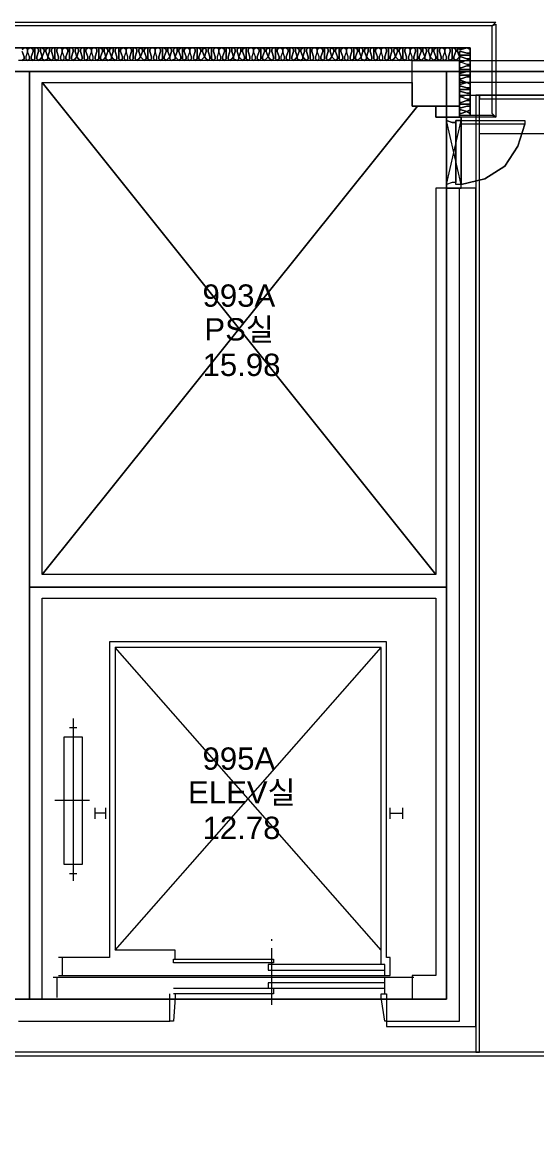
# Model space of a CAD drawing. Header units: millimetres. Extents: x -4033 to 126988, y -1911 to 106718.
# Drawn here: x 68123 to 72562, y 29826 to 39401 of the extents above; entities that cross this region are included whole.
import ezdxf

# ---------------------------------------------------------------- set-up
doc = ezdxf.new("R2010")
doc.units = ezdxf.units.MM
doc.layers.add('PDF_문자', color=7, linetype='Continuous')
doc.layers.add('PDF_형상', color=7, linetype='Continuous')
doc.styles.add('PDF 맑은고딕Semilight', font='arial.ttf')

msp = doc.modelspace()

# ---------------------------------------------------------------- linework, layer by layer
at = {"layer": 'PDF_형상', "lineweight": 5}
for points in [[(66315.4, 39369.3), (66299.6, 39400.8), (72208.7, 39400.8), (72177.3, 39369.3)], [(66315.4, 39369.3), (66299.6, 39400.8), (72208.7, 39400.8), (72177.3, 39369.3)], [(72177.3, 39369.3), (72208.7, 39385), (72208.7, 38583.5), (72177.3, 38615)], [(72177.3, 39369.3), (72208.7, 39385), (72208.7, 38583.5), (72177.3, 38615)], [(68169.8, 39149.3), (68154.1, 39102.2), (68154.1, 39086.4), (68169.8, 39070.7), (68185.5, 39086.4), (68185.5, 39102.2)], [(68169.8, 39149.3), (68154.1, 39102.2), (68154.1, 39086.4), (68169.8, 39070.7), (68185.5, 39086.4), (68185.5, 39102.2)], [(68468.4, 39149.3), (68452.7, 39102.2), (68452.7, 39086.4), (68468.4, 39070.7), (68484.1, 39086.4), (68484.1, 39102.2)], [(68468.4, 39149.3), (68452.7, 39102.2), (68452.7, 39086.4), (68468.4, 39070.7), (68484.1, 39086.4), (68484.1, 39102.2)], [(68719.9, 39149.3), (68704.1, 39102.2), (68704.1, 39086.4), (68719.9, 39070.7), (68735.6, 39086.4), (68735.6, 39102.2)], [(68719.9, 39149.3), (68704.1, 39102.2), (68704.1, 39086.4), (68719.9, 39070.7), (68735.6, 39086.4), (68735.6, 39102.2)], [(69018.5, 39149.3), (69002.7, 39102.2), (69002.7, 39086.4), (69018.5, 39070.7), (69034.2, 39086.4), (69034.2, 39102.2)], [(69018.5, 39149.3), (69002.7, 39102.2), (69002.7, 39086.4), (69018.5, 39070.7), (69034.2, 39086.4), (69034.2, 39102.2)], [(69269.9, 39149.3), (69254.2, 39102.2), (69254.2, 39086.4), (69269.9, 39070.7), (69285.6, 39086.4), (69285.6, 39102.2)], [(69269.9, 39149.3), (69254.2, 39102.2), (69254.2, 39086.4), (69269.9, 39070.7), (69285.6, 39086.4), (69285.6, 39102.2)], [(69568.5, 39149.3), (69552.8, 39102.2), (69552.8, 39086.4), (69568.5, 39070.7), (69584.2, 39086.4), (69584.2, 39102.2)], [(69568.5, 39149.3), (69552.8, 39102.2), (69552.8, 39086.4), (69568.5, 39070.7), (69584.2, 39086.4), (69584.2, 39102.2)], [(69820, 39149.3), (69804.2, 39102.2), (69804.2, 39086.4), (69820, 39070.7), (69835.7, 39086.4), (69835.7, 39102.2)], [(69820, 39149.3), (69804.2, 39102.2), (69804.2, 39086.4), (69820, 39070.7), (69835.7, 39086.4), (69835.7, 39102.2)], [(70118.6, 39149.3), (70102.8, 39102.2), (70102.8, 39086.4), (70118.6, 39070.7), (70134.3, 39086.4), (70134.3, 39102.2)], [(70118.6, 39149.3), (70102.8, 39102.2), (70102.8, 39086.4), (70118.6, 39070.7), (70134.3, 39086.4), (70134.3, 39102.2)], [(70370, 39149.3), (70354.3, 39102.2), (70354.3, 39086.4), (70370, 39070.7), (70385.7, 39086.4), (70385.7, 39102.2)], [(70370, 39149.3), (70354.3, 39102.2), (70354.3, 39086.4), (70370, 39070.7), (70385.7, 39086.4), (70385.7, 39102.2)], [(70668.6, 39149.3), (70652.9, 39102.2), (70652.9, 39086.4), (70668.6, 39070.7), (70684.3, 39086.4), (70684.3, 39102.2)], [(70668.6, 39149.3), (70652.9, 39102.2), (70652.9, 39086.4), (70668.6, 39070.7), (70684.3, 39086.4), (70684.3, 39102.2)], [(70920.1, 39149.3), (70904.3, 39102.2), (70904.3, 39086.4), (70920.1, 39070.7), (70935.8, 39086.4), (70935.8, 39102.2)], [(70920.1, 39149.3), (70904.3, 39102.2), (70904.3, 39086.4), (70920.1, 39070.7), (70935.8, 39086.4), (70935.8, 39102.2)], [(71218.6, 39149.3), (71202.9, 39102.2), (71202.9, 39086.4), (71218.6, 39070.7), (71234.4, 39086.4), (71234.4, 39102.2)], [(71218.6, 39149.3), (71202.9, 39102.2), (71202.9, 39086.4), (71218.6, 39070.7), (71234.4, 39086.4), (71234.4, 39102.2)], [(71470.1, 39149.3), (71454.4, 39102.2), (71454.4, 39086.4), (71470.1, 39070.7), (71485.8, 39086.4), (71485.8, 39102.2)], [(71470.1, 39149.3), (71454.4, 39102.2), (71454.4, 39086.4), (71470.1, 39070.7), (71485.8, 39086.4), (71485.8, 39102.2)], [(71894.4, 39070.7), (71894.4, 38677.8), (71485.8, 38677.8), (71485.8, 39070.7)], [(71894.4, 39070.7), (71894.4, 38677.8), (71485.8, 38677.8), (71485.8, 39070.7)], [(71768.7, 39149.3), (71753, 39102.2), (71753, 39086.4), (71768.7, 39070.7), (71784.4, 39086.4), (71784.4, 39102.2)], [(71768.7, 39149.3), (71753, 39102.2), (71753, 39086.4), (71768.7, 39070.7), (71784.4, 39086.4), (71784.4, 39102.2)], [(71910.1, 39055), (71957.3, 39039.3), (71988.7, 39039.3), (71988.7, 39055), (71988.7, 39070.7), (71957.3, 39070.7)], [(71910.1, 39055), (71957.3, 39039.3), (71988.7, 39039.3), (71988.7, 39055), (71988.7, 39070.7), (71957.3, 39070.7)], [(64445.2, 38976.4), (64445.2, 38725), (64445.2, 32517.3), (67038.3, 32517.3), (67038.3, 30977.2), (68185.5, 30977.2), (68185.5, 34528.9), (68185.5, 38976.4)], [(68185.5, 38976.4), (68185.5, 34528.9), (71784.4, 34528.9), (71784.4, 38976.4)], [(71690.1, 34638.9), (68295.5, 38882.1)], [(71910.1, 38756.4), (71957.3, 38740.7), (71988.7, 38740.7), (71988.7, 38756.4), (71988.7, 38772.1), (71957.3, 38772.1)], [(71910.1, 38756.4), (71957.3, 38740.7), (71988.7, 38740.7), (71988.7, 38756.4), (71988.7, 38772.1), (71957.3, 38772.1)], [(72035.9, 30521.4), (72067.3, 30521.4), (72067.3, 38772.1), (72035.9, 38772.1)], [(72067.3, 38740.7), (76562, 38740.7), (76562, 38772.1), (72067.3, 38772.1)], [(71533, 38677.8), (68295.5, 34638.9)], [(71690.1, 38677.8), (71690.1, 38583.5), (71894.4, 38583.5), (71894.4, 38677.8), (71894.4, 38583.5), (71690.1, 38583.5)], [(72177.3, 38599.3), (72208.7, 38583.5), (71894.4, 38583.5), (71894.4, 38599.3)], [(72177.3, 38599.3), (72208.7, 38583.5), (71894.4, 38583.5), (71894.4, 38599.3)], [(71784.4, 38583.5), (71910.1, 38583.5), (71910.1, 38552.1), (71863, 38552.1), (71863, 38536.4), (71831.6, 38536.4), (71784.4, 38552.1)], [(71800.1, 38583.5), (71784.4, 38583.5), (71784.4, 38552.1), (71831.6, 38536.4), (71863, 38536.4), (71863, 38552.1), (71910.1, 38552.1), (71910.1, 38583.5), (71894.4, 38583.5), (71910.1, 38583.5), (71910.1, 38552.1), (71863, 38552.1), (71863, 38536.4), (71831.6, 38536.4), (71784.4, 38552.1), (71784.4, 38583.5)], [(71784.4, 38552.1), (71784.4, 38002.1), (71910.1, 38552.1), (71910.1, 38002.1)], [(71863, 38017.8), (71863, 38536.4)], [(71910.1, 38552.1), (72460.2, 38552.1), (72460.2, 38520.7), (71910.1, 38520.7)], [(71910.1, 38552.1), (72460.2, 38552.1), (72460.2, 38520.7), (71910.1, 38520.7)], [(71910.1, 38552.1), (72460.2, 38552.1), (72460.2, 38520.7), (71910.1, 38520.7)], [(71910.1, 38520.7), (71910.1, 38002.1), (72114.4, 38049.2), (72287.3, 38159.2), (72397.3, 38332.1), (72460.2, 38520.7), (72397.3, 38332.1), (72287.3, 38159.2), (72114.4, 38049.2), (71910.1, 38002.1)], [(71784.4, 37970.6), (71910.1, 37970.6), (71910.1, 38002.1), (71863, 38002.1), (71863, 38017.8), (71831.6, 38017.8), (71784.4, 38002.1)], [(68185.5, 34528.9), (68185.5, 30977.2), (71784.4, 30977.2), (71784.4, 34528.9)], [(68641.3, 32140.1), (68484.1, 32140.1), (68484.1, 33240.2), (68641.3, 33240.2)], [(70291.4, 31291.5), (69427.1, 31291.5), (69427.1, 31322.9), (70291.4, 31322.9)], [(71250.1, 31071.5), (71250.1, 31118.6), (70244.3, 31118.6), (70244.3, 31071.5)], [(71265.8, 30788.6), (71250.1, 30788.6), (71218.6, 30992.9), (71218.6, 31024.3), (71265.8, 31024.3)], [(67116.9, 30490), (84042.6, 30490), (84042.6, 30521.4), (67116.9, 30521.4)]]:
    msp.add_lwpolyline(points, close=True, dxfattribs=at)
for points in [[(68122.7, 39165), (68138.4, 39180.7), (68154.1, 39180.7), (68169.8, 39165), (68169.8, 39149.3), (68169.8, 39165), (68185.5, 39180.7), (68201.2, 39180.7), (68217, 39165), (68217, 39149.3), (68201.2, 39102.2), (68201.2, 39086.4), (68217, 39070.7), (68232.7, 39086.4), (68232.7, 39102.2), (68232.7, 39149.3), (68232.7, 39165), (68232.7, 39180.7), (68248.4, 39180.7), (68264.1, 39165), (68264.1, 39149.3), (68248.4, 39102.2), (68248.4, 39086.4), (68264.1, 39070.7), (68279.8, 39086.4), (68295.5, 39102.2), (68279.8, 39149.3), (68279.8, 39165), (68279.8, 39180.7), (68295.5, 39180.7), (68311.2, 39165), (68311.2, 39149.3), (68295.5, 39102.2), (68295.5, 39086.4), (68311.2, 39070.7), (68342.7, 39086.4), (68342.7, 39102.2), (68327, 39149.3), (68327, 39165), (68342.7, 39180.7), (68358.4, 39180.7), (68358.4, 39165), (68358.4, 39149.3), (68342.7, 39102.2), (68358.4, 39086.4), (68374.1, 39070.7), (68389.8, 39086.4), (68389.8, 39102.2), (68374.1, 39149.3), (68374.1, 39165), (68389.8, 39180.7), (68405.5, 39180.7), (68405.5, 39165), (68405.5, 39149.3), (68405.5, 39102.2), (68405.5, 39086.4), (68421.3, 39070.7), (68437, 39086.4), (68437, 39102.2), (68421.3, 39149.3), (68421.3, 39165), (68437, 39180.7), (68452.7, 39180.7), (68468.4, 39165), (68468.4, 39149.3), (68468.4, 39165), (68484.1, 39180.7), (68499.8, 39180.7), (68515.5, 39165), (68515.5, 39149.3), (68499.8, 39102.2), (68499.8, 39086.4), (68515.5, 39070.7), (68531.3, 39086.4), (68531.3, 39102.2), (68531.3, 39149.3), (68531.3, 39165), (68531.3, 39180.7), (68547, 39180.7), (68562.7, 39165), (68562.7, 39149.3), (68547, 39102.2), (68547, 39086.4), (68562.7, 39070.7), (68578.4, 39086.4), (68594.1, 39102.2), (68578.4, 39149.3), (68578.4, 39165), (68594.1, 39180.7), (68609.8, 39165), (68609.8, 39149.3), (68594.1, 39102.2), (68609.8, 39086.4), (68625.6, 39070.7), (68641.3, 39086.4), (68641.3, 39102.2), (68625.6, 39149.3), (68625.6, 39165), (68641.3, 39180.7), (68657, 39180.7), (68657, 39165), (68657, 39149.3), (68657, 39102.2), (68657, 39086.4), (68672.7, 39070.7), (68688.4, 39086.4), (68688.4, 39102.2), (68672.7, 39149.3), (68672.7, 39165), (68688.4, 39180.7), (68704.1, 39180.7), (68719.9, 39165), (68719.9, 39149.3), (68719.9, 39165), (68735.6, 39180.7), (68751.3, 39180.7), (68767, 39165), (68767, 39149.3), (68751.3, 39102.2), (68751.3, 39086.4), (68767, 39070.7), (68782.7, 39086.4), (68782.7, 39102.2), (68782.7, 39149.3), (68782.7, 39165), (68782.7, 39180.7), (68798.4, 39180.7), (68814.2, 39165), (68814.2, 39149.3), (68798.4, 39102.2), (68798.4, 39086.4), (68814.2, 39070.7), (68829.9, 39086.4), (68845.6, 39102.2), (68829.9, 39149.3), (68829.9, 39165), (68829.9, 39180.7), (68845.6, 39180.7), (68861.3, 39165), (68861.3, 39149.3), (68845.6, 39102.2), (68845.6, 39086.4), (68861.3, 39070.7), (68892.7, 39086.4), (68892.7, 39102.2), (68877, 39149.3), (68877, 39165), (68892.7, 39180.7), (68908.4, 39180.7), (68908.4, 39165), (68908.4, 39149.3), (68892.7, 39102.2), (68908.4, 39086.4), (68924.2, 39070.7), (68939.9, 39086.4), (68939.9, 39102.2), (68924.2, 39149.3), (68924.2, 39165), (68939.9, 39180.7), (68955.6, 39180.7), (68955.6, 39165), (68955.6, 39149.3), (68955.6, 39102.2), (68955.6, 39086.4), (68971.3, 39070.7), (68987, 39086.4), (68987, 39102.2), (68971.3, 39149.3), (68971.3, 39165), (68987, 39180.7), (69002.7, 39180.7), (69018.5, 39165), (69018.5, 39149.3), (69018.5, 39165), (69034.2, 39180.7), (69049.9, 39180.7), (69065.6, 39165), (69065.6, 39149.3), (69049.9, 39102.2), (69049.9, 39086.4), (69065.6, 39070.7), (69081.3, 39086.4), (69081.3, 39102.2), (69081.3, 39149.3), (69081.3, 39165), (69081.3, 39180.7), (69097, 39180.7), (69112.8, 39165), (69112.8, 39149.3), (69097, 39102.2), (69097, 39086.4), (69112.8, 39070.7), (69128.5, 39086.4), (69144.2, 39102.2), (69128.5, 39149.3), (69128.5, 39165), (69144.2, 39180.7), (69159.9, 39165), (69159.9, 39149.3), (69144.2, 39102.2), (69159.9, 39086.4), (69175.6, 39070.7), (69191.3, 39086.4), (69191.3, 39102.2), (69175.6, 39149.3), (69175.6, 39165), (69191.3, 39180.7), (69207, 39180.7), (69207, 39165), (69207, 39149.3), (69207, 39102.2), (69207, 39086.4), (69222.8, 39070.7), (69238.5, 39086.4), (69238.5, 39102.2), (69222.8, 39149.3), (69222.8, 39165), (69238.5, 39180.7), (69254.2, 39180.7), (69269.9, 39165), (69269.9, 39149.3), (69269.9, 39165), (69285.6, 39180.7), (69301.3, 39180.7), (69317.1, 39165), (69317.1, 39149.3), (69301.3, 39102.2), (69301.3, 39086.4), (69317.1, 39070.7), (69332.8, 39086.4), (69332.8, 39102.2), (69332.8, 39149.3), (69332.8, 39165), (69332.8, 39180.7), (69348.5, 39180.7), (69364.2, 39165), (69364.2, 39149.3), (69348.5, 39102.2), (69348.5, 39086.4), (69364.2, 39070.7), (69379.9, 39086.4), (69395.6, 39102.2), (69379.9, 39149.3), (69379.9, 39165), (69379.9, 39180.7), (69395.6, 39180.7), (69411.3, 39165), (69411.3, 39149.3), (69395.6, 39102.2), (69395.6, 39086.4), (69411.3, 39070.7), (69442.8, 39086.4), (69442.8, 39102.2), (69427.1, 39149.3), (69427.1, 39165), (69442.8, 39180.7), (69458.5, 39180.7), (69458.5, 39165), (69458.5, 39149.3), (69442.8, 39102.2), (69458.5, 39086.4), (69474.2, 39070.7), (69489.9, 39086.4), (69489.9, 39102.2), (69474.2, 39149.3), (69474.2, 39165), (69489.9, 39180.7), (69505.6, 39180.7), (69505.6, 39165), (69505.6, 39149.3), (69505.6, 39102.2), (69505.6, 39086.4), (69521.4, 39070.7), (69537.1, 39086.4), (69537.1, 39102.2), (69521.4, 39149.3), (69521.4, 39165), (69537.1, 39180.7), (69552.8, 39180.7), (69568.5, 39165), (69568.5, 39149.3), (69568.5, 39165), (69584.2, 39180.7), (69599.9, 39180.7), (69615.6, 39165), (69615.6, 39149.3), (69599.9, 39102.2), (69599.9, 39086.4), (69615.6, 39070.7), (69631.4, 39086.4), (69631.4, 39102.2), (69631.4, 39149.3), (69631.4, 39165), (69631.4, 39180.7), (69647.1, 39180.7), (69662.8, 39165), (69662.8, 39149.3), (69647.1, 39102.2), (69647.1, 39086.4), (69662.8, 39070.7), (69678.5, 39086.4), (69694.2, 39102.2), (69678.5, 39149.3), (69678.5, 39165), (69694.2, 39180.7), (69709.9, 39165), (69709.9, 39149.3), (69694.2, 39102.2), (69709.9, 39086.4), (69725.7, 39070.7), (69741.4, 39086.4), (69741.4, 39102.2), (69725.7, 39149.3), (69725.7, 39165), (69741.4, 39180.7), (69757.1, 39180.7), (69757.1, 39165), (69757.1, 39149.3), (69757.1, 39102.2), (69757.1, 39086.4), (69772.8, 39070.7), (69788.5, 39086.4), (69788.5, 39102.2), (69772.8, 39149.3), (69772.8, 39165), (69788.5, 39180.7), (69804.2, 39180.7), (69820, 39165), (69820, 39149.3), (69820, 39165), (69835.7, 39180.7), (69851.4, 39180.7), (69867.1, 39165), (69867.1, 39149.3), (69851.4, 39102.2), (69851.4, 39086.4), (69867.1, 39070.7), (69882.8, 39086.4), (69882.8, 39102.2), (69882.8, 39149.3), (69882.8, 39165), (69882.8, 39180.7), (69898.5, 39180.7), (69914.3, 39165), (69914.3, 39149.3), (69898.5, 39102.2), (69898.5, 39086.4), (69914.3, 39070.7), (69930, 39086.4), (69945.7, 39102.2), (69930, 39149.3), (69930, 39165), (69930, 39180.7), (69945.7, 39180.7), (69961.4, 39165), (69961.4, 39149.3), (69945.7, 39102.2), (69945.7, 39086.4), (69977.1, 39070.7), (69992.8, 39086.4), (69992.8, 39102.2), (69977.1, 39149.3), (69977.1, 39165), (69992.8, 39180.7), (70008.5, 39180.7), (70008.5, 39165), (70008.5, 39149.3), (69992.8, 39102.2), (70008.5, 39086.4), (70024.3, 39070.7), (70040, 39086.4), (70040, 39102.2), (70024.3, 39149.3), (70024.3, 39165), (70040, 39180.7), (70055.7, 39180.7), (70055.7, 39165), (70055.7, 39149.3), (70055.7, 39102.2), (70055.7, 39086.4), (70071.4, 39070.7), (70087.1, 39086.4), (70087.1, 39102.2), (70071.4, 39149.3), (70071.4, 39165), (70087.1, 39180.7), (70102.8, 39180.7), (70118.6, 39165), (70118.6, 39149.3), (70118.6, 39165), (70134.3, 39180.7), (70150, 39180.7), (70165.7, 39165), (70165.7, 39149.3), (70150, 39102.2), (70150, 39086.4), (70165.7, 39070.7), (70181.4, 39086.4), (70181.4, 39102.2), (70181.4, 39149.3), (70181.4, 39165), (70181.4, 39180.7), (70197.1, 39180.7), (70212.8, 39165), (70212.8, 39149.3), (70197.1, 39102.2), (70197.1, 39086.4), (70212.8, 39070.7), (70228.6, 39086.4), (70244.3, 39102.2), (70228.6, 39149.3), (70228.6, 39165), (70244.3, 39180.7), (70260, 39165), (70260, 39149.3), (70244.3, 39102.2), (70260, 39086.4), (70275.7, 39070.7), (70291.4, 39086.4), (70291.4, 39102.2), (70275.7, 39149.3), (70275.7, 39165), (70291.4, 39180.7), (70307.1, 39180.7), (70307.1, 39165), (70307.1, 39149.3), (70307.1, 39102.2), (70307.1, 39086.4), (70322.9, 39070.7), (70338.6, 39086.4), (70338.6, 39102.2), (70322.9, 39149.3), (70322.9, 39165), (70338.6, 39180.7), (70354.3, 39180.7), (70370, 39165), (70370, 39149.3), (70370, 39165), (70385.7, 39180.7), (70401.4, 39180.7), (70417.1, 39165), (70417.1, 39149.3), (70401.4, 39102.2), (70401.4, 39086.4), (70417.1, 39070.7), (70432.9, 39086.4), (70432.9, 39102.2), (70432.9, 39149.3), (70432.9, 39165), (70432.9, 39180.7), (70448.6, 39180.7), (70464.3, 39165), (70464.3, 39149.3), (70448.6, 39102.2), (70448.6, 39086.4), (70464.3, 39070.7), (70480, 39086.4), (70495.7, 39102.2), (70480, 39149.3), (70480, 39165), (70480, 39180.7), (70495.7, 39180.7), (70511.4, 39165), (70511.4, 39149.3), (70495.7, 39102.2), (70495.7, 39086.4), (70527.2, 39070.7), (70542.9, 39086.4), (70542.9, 39102.2), (70527.2, 39149.3), (70527.2, 39165), (70542.9, 39180.7), (70558.6, 39180.7), (70558.6, 39165), (70558.6, 39149.3), (70542.9, 39102.2), (70558.6, 39086.4), (70574.3, 39070.7), (70590, 39086.4), (70590, 39102.2), (70574.3, 39149.3), (70574.3, 39165), (70590, 39180.7), (70605.7, 39180.7), (70605.7, 39165), (70605.7, 39149.3), (70605.7, 39102.2), (70605.7, 39086.4), (70621.5, 39070.7), (70637.2, 39086.4), (70637.2, 39102.2), (70621.5, 39149.3), (70621.5, 39165), (70637.2, 39180.7), (70652.9, 39180.7), (70668.6, 39165), (70668.6, 39149.3), (70668.6, 39165), (70684.3, 39180.7), (70700, 39180.7), (70715.7, 39165), (70715.7, 39149.3), (70700, 39102.2), (70700, 39086.4), (70715.7, 39070.7), (70731.5, 39086.4), (70731.5, 39102.2), (70731.5, 39149.3), (70731.5, 39165), (70731.5, 39180.7), (70747.2, 39180.7), (70762.9, 39165), (70762.9, 39149.3), (70747.2, 39102.2), (70747.2, 39086.4), (70762.9, 39070.7), (70778.6, 39086.4), (70794.3, 39102.2), (70778.6, 39149.3), (70778.6, 39165), (70794.3, 39180.7), (70810, 39165), (70810, 39149.3), (70794.3, 39102.2), (70810, 39086.4), (70825.8, 39070.7), (70841.5, 39086.4), (70841.5, 39102.2), (70825.8, 39149.3), (70825.8, 39165), (70841.5, 39180.7), (70857.2, 39180.7), (70857.2, 39165), (70857.2, 39149.3), (70857.2, 39102.2), (70857.2, 39086.4), (70872.9, 39070.7), (70888.6, 39086.4), (70888.6, 39102.2), (70872.9, 39149.3), (70872.9, 39165), (70888.6, 39180.7), (70904.3, 39180.7), (70920.1, 39165), (70920.1, 39149.3), (70920.1, 39165), (70935.8, 39180.7), (70951.5, 39180.7), (70967.2, 39165), (70967.2, 39149.3), (70951.5, 39102.2), (70951.5, 39086.4), (70967.2, 39070.7), (70982.9, 39086.4), (70982.9, 39102.2), (70982.9, 39149.3), (70982.9, 39165), (70982.9, 39180.7), (70998.6, 39180.7), (71014.3, 39165), (71014.3, 39149.3), (70998.6, 39102.2), (70998.6, 39086.4), (71014.3, 39070.7), (71030.1, 39086.4), (71045.8, 39102.2), (71030.1, 39149.3), (71030.1, 39165), (71030.1, 39180.7), (71045.8, 39180.7), (71061.5, 39165), (71061.5, 39149.3), (71045.8, 39102.2), (71045.8, 39086.4), (71077.2, 39070.7), (71092.9, 39086.4), (71092.9, 39102.2), (71077.2, 39149.3), (71077.2, 39165), (71092.9, 39180.7), (71108.6, 39180.7), (71108.6, 39165), (71108.6, 39149.3), (71092.9, 39102.2), (71108.6, 39086.4), (71124.4, 39070.7), (71140.1, 39086.4), (71140.1, 39102.2), (71124.4, 39149.3), (71124.4, 39165), (71140.1, 39180.7), (71155.8, 39180.7), (71155.8, 39165), (71155.8, 39149.3), (71155.8, 39102.2), (71155.8, 39086.4), (71171.5, 39070.7), (71187.2, 39086.4), (71187.2, 39102.2), (71171.5, 39149.3), (71171.5, 39165), (71187.2, 39180.7), (71202.9, 39180.7), (71218.6, 39165), (71218.6, 39149.3), (71218.6, 39165), (71234.4, 39180.7), (71250.1, 39180.7), (71265.8, 39165), (71265.8, 39149.3), (71250.1, 39102.2), (71250.1, 39086.4), (71265.8, 39070.7), (71281.5, 39086.4), (71281.5, 39102.2), (71281.5, 39149.3), (71281.5, 39165), (71281.5, 39180.7), (71297.2, 39180.7), (71312.9, 39165), (71312.9, 39149.3), (71297.2, 39102.2), (71297.2, 39086.4), (71312.9, 39070.7), (71328.7, 39086.4), (71344.4, 39102.2), (71328.7, 39149.3), (71328.7, 39165), (71344.4, 39180.7), (71360.1, 39165), (71360.1, 39149.3), (71344.4, 39102.2), (71360.1, 39086.4), (71375.8, 39070.7), (71391.5, 39086.4), (71391.5, 39102.2), (71375.8, 39149.3), (71375.8, 39165), (71391.5, 39180.7), (71407.2, 39180.7), (71407.2, 39165), (71407.2, 39149.3), (71407.2, 39102.2), (71407.2, 39086.4), (71422.9, 39070.7), (71438.7, 39086.4), (71438.7, 39102.2), (71422.9, 39149.3), (71422.9, 39165), (71438.7, 39180.7), (71454.4, 39180.7), (71470.1, 39165), (71470.1, 39149.3), (71470.1, 39165), (71485.8, 39180.7), (71501.5, 39180.7), (71517.2, 39165), (71517.2, 39149.3), (71501.5, 39102.2), (71501.5, 39086.4), (71517.2, 39070.7), (71533, 39086.4), (71533, 39102.2), (71533, 39149.3), (71533, 39165), (71533, 39180.7), (71548.7, 39180.7), (71564.4, 39165), (71564.4, 39149.3), (71548.7, 39102.2), (71548.7, 39086.4), (71564.4, 39070.7), (71580.1, 39086.4), (71595.8, 39102.2), (71580.1, 39149.3), (71580.1, 39165), (71580.1, 39180.7), (71595.8, 39180.7), (71611.5, 39165), (71611.5, 39149.3), (71595.8, 39102.2), (71595.8, 39086.4), (71627.3, 39070.7), (71643, 39086.4), (71643, 39102.2), (71627.3, 39149.3), (71627.3, 39165), (71643, 39180.7), (71658.7, 39180.7), (71658.7, 39165), (71658.7, 39149.3), (71643, 39102.2), (71658.7, 39086.4), (71674.4, 39070.7), (71690.1, 39086.4), (71690.1, 39102.2), (71674.4, 39149.3), (71674.4, 39165), (71690.1, 39180.7), (71705.8, 39180.7), (71705.8, 39165), (71705.8, 39149.3), (71705.8, 39102.2), (71705.8, 39086.4), (71721.6, 39070.7), (71737.3, 39086.4), (71737.3, 39102.2), (71721.6, 39149.3), (71721.6, 39165), (71737.3, 39180.7), (71753, 39180.7), (71768.7, 39165), (71768.7, 39149.3), (71768.7, 39165), (71784.4, 39180.7), (71800.1, 39180.7), (71815.8, 39165), (71815.8, 39149.3), (71800.1, 39102.2), (71800.1, 39086.4), (71815.8, 39070.7), (71831.6, 39086.4), (71831.6, 39102.2), (71831.6, 39149.3), (71831.6, 39165), (71831.6, 39180.7), (71847.3, 39180.7), (71863, 39165), (71863, 39149.3), (71847.3, 39102.2), (71847.3, 39086.4), (71863, 39070.7), (71878.7, 39086.4), (71894.4, 39102.2), (71878.7, 39149.3), (71878.7, 39165), (71894.4, 39180.7), (71894.4, 39165), (71910.1, 39165), (71957.3, 39180.7), (71988.7, 39165), (71988.7, 39149.3), (71988.7, 39133.6), (71957.3, 39133.6), (71910.1, 39149.3), (71894.4, 39149.3), (71894.4, 39133.6), (71894.4, 39117.9), (71910.1, 39117.9), (71957.3, 39117.9), (71988.7, 39117.9), (71988.7, 39102.2), (71988.7, 39086.4), (71957.3, 39086.4), (71910.1, 39102.2), (71894.4, 39102.2), (71894.4, 39086.4), (71894.4, 39070.7), (71894.4, 39055), (71910.1, 39055), (71894.4, 39055), (71894.4, 39039.3), (71894.4, 39023.6), (71894.4, 39007.9), (71910.1, 39007.9), (71957.3, 39023.6), (71988.7, 39023.6), (71988.7, 39007.9), (71988.7, 38992.2), (71957.3, 38992.2), (71910.1, 38992.2), (71894.4, 38992.2), (71894.4, 38976.4), (71894.4, 38960.7), (71910.1, 38960.7), (71957.3, 38976.4), (71988.7, 38976.4), (71988.7, 38960.7), (71988.7, 38945), (71957.3, 38945), (71910.1, 38945), (71894.4, 38945), (71894.4, 38929.3), (71894.4, 38913.6), (71910.1, 38913.6), (71957.3, 38929.3), (71988.7, 38929.3), (71988.7, 38913.6), (71988.7, 38882.1), (71957.3, 38882.1), (71910.1, 38897.9), (71894.4, 38897.9), (71894.4, 38882.1), (71894.4, 38866.4), (71910.1, 38866.4), (71957.3, 38882.1), (71988.7, 38866.4), (71988.7, 38850.7), (71988.7, 38835), (71957.3, 38835), (71910.1, 38850.7), (71894.4, 38850.7), (71894.4, 38835), (71894.4, 38819.3), (71910.1, 38819.3), (71957.3, 38819.3), (71988.7, 38819.3), (71988.7, 38803.6), (71988.7, 38787.9), (71957.3, 38787.9), (71910.1, 38803.6), (71894.4, 38803.6), (71894.4, 38787.9), (71894.4, 38772.1), (71894.4, 38756.4), (71910.1, 38756.4), (71894.4, 38756.4), (71894.4, 38740.7), (71894.4, 38725), (71894.4, 38709.3), (71910.1, 38709.3), (71957.3, 38725), (71988.7, 38725), (71988.7, 38709.3), (71988.7, 38693.6), (71957.3, 38693.6), (71910.1, 38693.6), (71894.4, 38693.6), (71894.4, 38677.8), (71894.4, 38662.1), (71910.1, 38662.1), (71957.3, 38677.8), (71988.7, 38677.8), (71988.7, 38662.1), (71988.7, 38646.4), (71957.3, 38630.7), (71910.1, 38646.4), (71894.4, 38646.4), (71894.4, 38630.7), (71894.4, 38615), (71910.1, 38615), (71957.3, 38630.7), (71988.7, 38615), (71988.7, 38599.3), (71988.7, 39180.7), (66315.4, 39180.7), (71988.7, 39180.7), (71988.7, 38599.3), (71988.7, 38615), (71957.3, 38630.7), (71910.1, 38615), (71894.4, 38615), (71894.4, 38630.7), (71894.4, 38646.4), (71910.1, 38646.4), (71957.3, 38630.7), (71988.7, 38646.4), (71988.7, 38662.1), (71988.7, 38677.8), (71957.3, 38677.8), (71910.1, 38662.1), (71894.4, 38662.1), (71894.4, 38677.8), (71894.4, 38693.6), (71910.1, 38693.6), (71957.3, 38693.6), (71988.7, 38693.6), (71988.7, 38709.3), (71988.7, 38725), (71957.3, 38725), (71910.1, 38709.3), (71894.4, 38709.3), (71894.4, 38725), (71894.4, 38740.7), (71894.4, 38756.4), (71910.1, 38756.4), (71894.4, 38756.4), (71894.4, 38772.1), (71894.4, 38787.9), (71894.4, 38803.6), (71910.1, 38803.6), (71957.3, 38787.9), (71988.7, 38787.9), (71988.7, 38803.6), (71988.7, 38819.3), (71957.3, 38819.3), (71910.1, 38819.3), (71894.4, 38819.3), (71894.4, 38835), (71894.4, 38850.7), (71910.1, 38850.7), (71957.3, 38835), (71988.7, 38835), (71988.7, 38850.7), (71988.7, 38866.4), (71957.3, 38882.1), (71910.1, 38866.4), (71894.4, 38866.4), (71894.4, 38882.1), (71894.4, 38897.9), (71910.1, 38897.9), (71957.3, 38882.1), (71988.7, 38882.1), (71988.7, 38913.6), (71988.7, 38929.3), (71957.3, 38929.3), (71910.1, 38913.6), (71894.4, 38913.6), (71894.4, 38929.3), (71894.4, 38945), (71910.1, 38945), (71957.3, 38945), (71988.7, 38945), (71988.7, 38960.7), (71988.7, 38976.4), (71957.3, 38976.4), (71910.1, 38960.7), (71894.4, 38960.7), (71894.4, 38976.4), (71894.4, 38992.2), (71910.1, 38992.2), (71957.3, 38992.2), (71988.7, 38992.2), (71988.7, 39007.9), (71988.7, 39023.6), (71957.3, 39023.6), (71910.1, 39007.9), (71894.4, 39007.9), (71894.4, 39023.6), (71894.4, 39039.3), (71894.4, 39055), (71910.1, 39055), (71894.4, 39055), (71894.4, 39070.7), (71894.4, 39086.4), (71894.4, 39102.2), (71910.1, 39102.2), (71957.3, 39086.4), (71988.7, 39086.4), (71988.7, 39102.2), (71988.7, 39117.9), (71957.3, 39117.9), (71910.1, 39117.9), (71894.4, 39117.9), (71894.4, 39133.6), (71894.4, 39149.3), (71910.1, 39149.3), (71957.3, 39133.6), (71988.7, 39133.6), (71988.7, 39149.3), (71988.7, 39165), (71957.3, 39180.7), (71910.1, 39165), (71894.4, 39165), (71894.4, 39180.7), (71878.7, 39165), (71878.7, 39149.3), (71894.4, 39102.2), (71878.7, 39086.4), (71863, 39070.7), (71847.3, 39086.4), (71847.3, 39102.2), (71863, 39149.3), (71863, 39165), (71847.3, 39180.7), (71831.6, 39180.7), (71831.6, 39165), (71831.6, 39149.3), (71831.6, 39102.2), (71831.6, 39086.4), (71815.8, 39070.7), (71800.1, 39086.4), (71800.1, 39102.2), (71815.8, 39149.3), (71815.8, 39165), (71800.1, 39180.7), (71784.4, 39180.7), (71768.7, 39165), (71768.7, 39149.3), (71768.7, 39165), (71753, 39180.7), (71737.3, 39180.7), (71721.6, 39165), (71721.6, 39149.3), (71737.3, 39102.2), (71737.3, 39086.4), (71721.6, 39070.7), (71705.8, 39086.4), (71705.8, 39102.2), (71705.8, 39149.3), (71705.8, 39165), (71705.8, 39180.7), (71690.1, 39180.7), (71674.4, 39165), (71674.4, 39149.3), (71690.1, 39102.2), (71690.1, 39086.4), (71674.4, 39070.7), (71658.7, 39086.4), (71643, 39102.2), (71658.7, 39149.3), (71658.7, 39165), (71658.7, 39180.7), (71643, 39180.7), (71627.3, 39165), (71627.3, 39149.3), (71643, 39102.2), (71643, 39086.4), (71627.3, 39070.7), (71595.8, 39086.4), (71595.8, 39102.2), (71611.5, 39149.3), (71611.5, 39165), (71595.8, 39180.7), (71580.1, 39180.7), (71580.1, 39165), (71580.1, 39149.3), (71595.8, 39102.2), (71580.1, 39086.4), (71564.4, 39070.7), (71548.7, 39086.4), (71548.7, 39102.2), (71564.4, 39149.3), (71564.4, 39165), (71548.7, 39180.7), (71533, 39180.7), (71533, 39165), (71533, 39149.3), (71533, 39102.2), (71533, 39086.4), (71517.2, 39070.7), (71501.5, 39086.4), (71501.5, 39102.2), (71517.2, 39149.3), (71517.2, 39165), (71501.5, 39180.7), (71485.8, 39180.7), (71470.1, 39165), (71470.1, 39149.3), (71470.1, 39165), (71454.4, 39180.7), (71438.7, 39180.7), (71422.9, 39165), (71422.9, 39149.3), (71438.7, 39102.2), (71438.7, 39086.4), (71422.9, 39070.7), (71407.2, 39086.4), (71407.2, 39102.2), (71407.2, 39149.3), (71407.2, 39165), (71407.2, 39180.7), (71391.5, 39180.7), (71375.8, 39165), (71375.8, 39149.3), (71391.5, 39102.2), (71391.5, 39086.4), (71375.8, 39070.7), (71360.1, 39086.4), (71344.4, 39102.2), (71360.1, 39149.3), (71360.1, 39165), (71344.4, 39180.7), (71328.7, 39165), (71328.7, 39149.3), (71344.4, 39102.2), (71328.7, 39086.4), (71312.9, 39070.7), (71297.2, 39086.4), (71297.2, 39102.2), (71312.9, 39149.3), (71312.9, 39165), (71297.2, 39180.7), (71281.5, 39180.7), (71281.5, 39165), (71281.5, 39149.3), (71281.5, 39102.2), (71281.5, 39086.4), (71265.8, 39070.7), (71250.1, 39086.4), (71250.1, 39102.2), (71265.8, 39149.3), (71265.8, 39165), (71250.1, 39180.7), (71234.4, 39180.7), (71218.6, 39165), (71218.6, 39149.3), (71218.6, 39165), (71202.9, 39180.7), (71187.2, 39180.7), (71171.5, 39165), (71171.5, 39149.3), (71187.2, 39102.2), (71187.2, 39086.4), (71171.5, 39070.7), (71155.8, 39086.4), (71155.8, 39102.2), (71155.8, 39149.3), (71155.8, 39165), (71155.8, 39180.7), (71140.1, 39180.7), (71124.4, 39165), (71124.4, 39149.3), (71140.1, 39102.2), (71140.1, 39086.4), (71124.4, 39070.7), (71108.6, 39086.4), (71092.9, 39102.2), (71108.6, 39149.3), (71108.6, 39165), (71108.6, 39180.7), (71092.9, 39180.7), (71077.2, 39165), (71077.2, 39149.3), (71092.9, 39102.2), (71092.9, 39086.4), (71077.2, 39070.7), (71045.8, 39086.4), (71045.8, 39102.2), (71061.5, 39149.3), (71061.5, 39165), (71045.8, 39180.7), (71030.1, 39180.7), (71030.1, 39165), (71030.1, 39149.3), (71045.8, 39102.2), (71030.1, 39086.4), (71014.3, 39070.7), (70998.6, 39086.4), (70998.6, 39102.2), (71014.3, 39149.3), (71014.3, 39165), (70998.6, 39180.7), (70982.9, 39180.7), (70982.9, 39165), (70982.9, 39149.3), (70982.9, 39102.2), (70982.9, 39086.4), (70967.2, 39070.7), (70951.5, 39086.4), (70951.5, 39102.2), (70967.2, 39149.3), (70967.2, 39165), (70951.5, 39180.7), (70935.8, 39180.7), (70920.1, 39165), (70920.1, 39149.3), (70920.1, 39165), (70904.3, 39180.7), (70888.6, 39180.7), (70872.9, 39165), (70872.9, 39149.3), (70888.6, 39102.2), (70888.6, 39086.4), (70872.9, 39070.7), (70857.2, 39086.4), (70857.2, 39102.2), (70857.2, 39149.3), (70857.2, 39165), (70857.2, 39180.7), (70841.5, 39180.7), (70825.8, 39165), (70825.8, 39149.3), (70841.5, 39102.2), (70841.5, 39086.4), (70825.8, 39070.7), (70810, 39086.4), (70794.3, 39102.2), (70810, 39149.3), (70810, 39165), (70794.3, 39180.7), (70778.6, 39165), (70778.6, 39149.3), (70794.3, 39102.2), (70778.6, 39086.4), (70762.9, 39070.7), (70747.2, 39086.4), (70747.2, 39102.2), (70762.9, 39149.3), (70762.9, 39165), (70747.2, 39180.7), (70731.5, 39180.7), (70731.5, 39165), (70731.5, 39149.3), (70731.5, 39102.2), (70731.5, 39086.4), (70715.7, 39070.7), (70700, 39086.4), (70700, 39102.2), (70715.7, 39149.3), (70715.7, 39165), (70700, 39180.7), (70684.3, 39180.7), (70668.6, 39165), (70668.6, 39149.3), (70668.6, 39165), (70652.9, 39180.7), (70637.2, 39180.7), (70621.5, 39165), (70621.5, 39149.3), (70637.2, 39102.2), (70637.2, 39086.4), (70621.5, 39070.7), (70605.7, 39086.4), (70605.7, 39102.2), (70605.7, 39149.3), (70605.7, 39165), (70605.7, 39180.7), (70590, 39180.7), (70574.3, 39165), (70574.3, 39149.3), (70590, 39102.2), (70590, 39086.4), (70574.3, 39070.7), (70558.6, 39086.4), (70542.9, 39102.2), (70558.6, 39149.3), (70558.6, 39165), (70558.6, 39180.7), (70542.9, 39180.7), (70527.2, 39165), (70527.2, 39149.3), (70542.9, 39102.2), (70542.9, 39086.4), (70527.2, 39070.7), (70495.7, 39086.4), (70495.7, 39102.2), (70511.4, 39149.3), (70511.4, 39165), (70495.7, 39180.7), (70480, 39180.7), (70480, 39165), (70480, 39149.3), (70495.7, 39102.2), (70480, 39086.4), (70464.3, 39070.7), (70448.6, 39086.4), (70448.6, 39102.2), (70464.3, 39149.3), (70464.3, 39165), (70448.6, 39180.7), (70432.9, 39180.7), (70432.9, 39165), (70432.9, 39149.3), (70432.9, 39102.2), (70432.9, 39086.4), (70417.1, 39070.7), (70401.4, 39086.4), (70401.4, 39102.2), (70417.1, 39149.3), (70417.1, 39165), (70401.4, 39180.7), (70385.7, 39180.7), (70370, 39165), (70370, 39149.3), (70370, 39165), (70354.3, 39180.7), (70338.6, 39180.7), (70322.9, 39165), (70322.9, 39149.3), (70338.6, 39102.2), (70338.6, 39086.4), (70322.9, 39070.7), (70307.1, 39086.4), (70307.1, 39102.2), (70307.1, 39149.3), (70307.1, 39165), (70307.1, 39180.7), (70291.4, 39180.7), (70275.7, 39165), (70275.7, 39149.3), (70291.4, 39102.2), (70291.4, 39086.4), (70275.7, 39070.7), (70260, 39086.4), (70244.3, 39102.2), (70260, 39149.3), (70260, 39165), (70244.3, 39180.7), (70228.6, 39165), (70228.6, 39149.3), (70244.3, 39102.2), (70228.6, 39086.4), (70212.8, 39070.7), (70197.1, 39086.4), (70197.1, 39102.2), (70212.8, 39149.3), (70212.8, 39165), (70197.1, 39180.7), (70181.4, 39180.7), (70181.4, 39165), (70181.4, 39149.3), (70181.4, 39102.2), (70181.4, 39086.4), (70165.7, 39070.7), (70150, 39086.4), (70150, 39102.2), (70165.7, 39149.3), (70165.7, 39165), (70150, 39180.7), (70134.3, 39180.7), (70118.6, 39165), (70118.6, 39149.3), (70118.6, 39165), (70102.8, 39180.7), (70087.1, 39180.7), (70071.4, 39165), (70071.4, 39149.3), (70087.1, 39102.2), (70087.1, 39086.4), (70071.4, 39070.7), (70055.7, 39086.4), (70055.7, 39102.2), (70055.7, 39149.3), (70055.7, 39165), (70055.7, 39180.7), (70040, 39180.7), (70024.3, 39165), (70024.3, 39149.3), (70040, 39102.2), (70040, 39086.4), (70024.3, 39070.7), (70008.5, 39086.4), (69992.8, 39102.2), (70008.5, 39149.3), (70008.5, 39165), (70008.5, 39180.7), (69992.8, 39180.7), (69977.1, 39165), (69977.1, 39149.3), (69992.8, 39102.2), (69992.8, 39086.4), (69977.1, 39070.7), (69945.7, 39086.4), (69945.7, 39102.2), (69961.4, 39149.3), (69961.4, 39165), (69945.7, 39180.7), (69930, 39180.7), (69930, 39165), (69930, 39149.3), (69945.7, 39102.2), (69930, 39086.4), (69914.3, 39070.7), (69898.5, 39086.4), (69898.5, 39102.2), (69914.3, 39149.3), (69914.3, 39165), (69898.5, 39180.7), (69882.8, 39180.7), (69882.8, 39165), (69882.8, 39149.3), (69882.8, 39102.2), (69882.8, 39086.4), (69867.1, 39070.7), (69851.4, 39086.4), (69851.4, 39102.2), (69867.1, 39149.3), (69867.1, 39165), (69851.4, 39180.7), (69835.7, 39180.7), (69820, 39165), (69820, 39149.3), (69820, 39165), (69804.2, 39180.7), (69788.5, 39180.7), (69772.8, 39165), (69772.8, 39149.3), (69788.5, 39102.2), (69788.5, 39086.4), (69772.8, 39070.7), (69757.1, 39086.4), (69757.1, 39102.2), (69757.1, 39149.3), (69757.1, 39165), (69757.1, 39180.7), (69741.4, 39180.7), (69725.7, 39165), (69725.7, 39149.3), (69741.4, 39102.2), (69741.4, 39086.4), (69725.7, 39070.7), (69709.9, 39086.4), (69694.2, 39102.2), (69709.9, 39149.3), (69709.9, 39165), (69694.2, 39180.7), (69678.5, 39165), (69678.5, 39149.3), (69694.2, 39102.2), (69678.5, 39086.4), (69662.8, 39070.7), (69647.1, 39086.4), (69647.1, 39102.2), (69662.8, 39149.3), (69662.8, 39165), (69647.1, 39180.7), (69631.4, 39180.7), (69631.4, 39165), (69631.4, 39149.3), (69631.4, 39102.2), (69631.4, 39086.4), (69615.6, 39070.7), (69599.9, 39086.4), (69599.9, 39102.2), (69615.6, 39149.3), (69615.6, 39165), (69599.9, 39180.7), (69584.2, 39180.7), (69568.5, 39165), (69568.5, 39149.3), (69568.5, 39165), (69552.8, 39180.7), (69537.1, 39180.7), (69521.4, 39165), (69521.4, 39149.3), (69537.1, 39102.2), (69537.1, 39086.4), (69521.4, 39070.7), (69505.6, 39086.4), (69505.6, 39102.2), (69505.6, 39149.3), (69505.6, 39165), (69505.6, 39180.7), (69489.9, 39180.7), (69474.2, 39165), (69474.2, 39149.3), (69489.9, 39102.2), (69489.9, 39086.4), (69474.2, 39070.7), (69458.5, 39086.4), (69442.8, 39102.2), (69458.5, 39149.3), (69458.5, 39165), (69458.5, 39180.7), (69442.8, 39180.7), (69427.1, 39165), (69427.1, 39149.3), (69442.8, 39102.2), (69442.8, 39086.4), (69411.3, 39070.7), (69395.6, 39086.4), (69395.6, 39102.2), (69411.3, 39149.3), (69411.3, 39165), (69395.6, 39180.7), (69379.9, 39180.7), (69379.9, 39165), (69379.9, 39149.3), (69395.6, 39102.2), (69379.9, 39086.4), (69364.2, 39070.7), (69348.5, 39086.4), (69348.5, 39102.2), (69364.2, 39149.3), (69364.2, 39165), (69348.5, 39180.7), (69332.8, 39180.7), (69332.8, 39165), (69332.8, 39149.3), (69332.8, 39102.2), (69332.8, 39086.4), (69317.1, 39070.7), (69301.3, 39086.4), (69301.3, 39102.2), (69317.1, 39149.3), (69317.1, 39165), (69301.3, 39180.7), (69285.6, 39180.7), (69269.9, 39165), (69269.9, 39149.3), (69269.9, 39165), (69254.2, 39180.7), (69238.5, 39180.7), (69222.8, 39165), (69222.8, 39149.3), (69238.5, 39102.2), (69238.5, 39086.4), (69222.8, 39070.7), (69207, 39086.4), (69207, 39102.2), (69207, 39149.3), (69207, 39165), (69207, 39180.7), (69191.3, 39180.7), (69175.6, 39165), (69175.6, 39149.3), (69191.3, 39102.2), (69191.3, 39086.4), (69175.6, 39070.7), (69159.9, 39086.4), (69144.2, 39102.2), (69159.9, 39149.3), (69159.9, 39165), (69144.2, 39180.7), (69128.5, 39165), (69128.5, 39149.3), (69144.2, 39102.2), (69128.5, 39086.4), (69112.8, 39070.7), (69097, 39086.4), (69097, 39102.2), (69112.8, 39149.3), (69112.8, 39165), (69097, 39180.7), (69081.3, 39180.7), (69081.3, 39165), (69081.3, 39149.3), (69081.3, 39102.2), (69081.3, 39086.4), (69065.6, 39070.7), (69049.9, 39086.4), (69049.9, 39102.2), (69065.6, 39149.3), (69065.6, 39165), (69049.9, 39180.7), (69034.2, 39180.7), (69018.5, 39165), (69018.5, 39149.3), (69018.5, 39165), (69002.7, 39180.7), (68987, 39180.7), (68971.3, 39165), (68971.3, 39149.3), (68987, 39102.2), (68987, 39086.4), (68971.3, 39070.7), (68955.6, 39086.4), (68955.6, 39102.2), (68955.6, 39149.3), (68955.6, 39165), (68955.6, 39180.7), (68939.9, 39180.7), (68924.2, 39165), (68924.2, 39149.3), (68939.9, 39102.2), (68939.9, 39086.4), (68924.2, 39070.7), (68908.4, 39086.4), (68892.7, 39102.2), (68908.4, 39149.3), (68908.4, 39165), (68908.4, 39180.7), (68892.7, 39180.7), (68877, 39165), (68877, 39149.3), (68892.7, 39102.2), (68892.7, 39086.4), (68861.3, 39070.7), (68845.6, 39086.4), (68845.6, 39102.2), (68861.3, 39149.3), (68861.3, 39165), (68845.6, 39180.7), (68829.9, 39180.7), (68829.9, 39165), (68829.9, 39149.3), (68845.6, 39102.2), (68829.9, 39086.4), (68814.2, 39070.7), (68798.4, 39086.4), (68798.4, 39102.2), (68814.2, 39149.3), (68814.2, 39165), (68798.4, 39180.7), (68782.7, 39180.7), (68782.7, 39165), (68782.7, 39149.3), (68782.7, 39102.2), (68782.7, 39086.4), (68767, 39070.7), (68751.3, 39086.4), (68751.3, 39102.2), (68767, 39149.3), (68767, 39165), (68751.3, 39180.7), (68735.6, 39180.7), (68719.9, 39165), (68719.9, 39149.3), (68719.9, 39165), (68704.1, 39180.7), (68688.4, 39180.7), (68672.7, 39165), (68672.7, 39149.3), (68688.4, 39102.2), (68688.4, 39086.4), (68672.7, 39070.7), (68657, 39086.4), (68657, 39102.2), (68657, 39149.3), (68657, 39165), (68657, 39180.7), (68641.3, 39180.7), (68625.6, 39165), (68625.6, 39149.3), (68641.3, 39102.2), (68641.3, 39086.4), (68625.6, 39070.7), (68609.8, 39086.4), (68594.1, 39102.2), (68609.8, 39149.3), (68609.8, 39165), (68594.1, 39180.7), (68578.4, 39165), (68578.4, 39149.3), (68594.1, 39102.2), (68578.4, 39086.4), (68562.7, 39070.7), (68547, 39086.4), (68547, 39102.2), (68562.7, 39149.3), (68562.7, 39165), (68547, 39180.7), (68531.3, 39180.7), (68531.3, 39165), (68531.3, 39149.3), (68531.3, 39102.2), (68531.3, 39086.4), (68515.5, 39070.7), (68499.8, 39086.4), (68499.8, 39102.2), (68515.5, 39149.3), (68515.5, 39165), (68499.8, 39180.7), (68484.1, 39180.7), (68468.4, 39165), (68468.4, 39149.3), (68468.4, 39165), (68452.7, 39180.7), (68437, 39180.7), (68421.3, 39165), (68421.3, 39149.3), (68437, 39102.2), (68437, 39086.4), (68421.3, 39070.7), (68405.5, 39086.4), (68405.5, 39102.2), (68405.5, 39149.3), (68405.5, 39165), (68405.5, 39180.7), (68389.8, 39180.7), (68374.1, 39165), (68374.1, 39149.3), (68389.8, 39102.2), (68389.8, 39086.4), (68374.1, 39070.7), (68358.4, 39086.4), (68342.7, 39102.2), (68358.4, 39149.3), (68358.4, 39165), (68358.4, 39180.7), (68342.7, 39180.7), (68327, 39165), (68327, 39149.3), (68342.7, 39102.2), (68342.7, 39086.4), (68311.2, 39070.7), (68295.5, 39086.4), (68295.5, 39102.2), (68311.2, 39149.3), (68311.2, 39165), (68295.5, 39180.7), (68279.8, 39180.7), (68279.8, 39165), (68279.8, 39149.3), (68295.5, 39102.2), (68279.8, 39086.4), (68264.1, 39070.7), (68248.4, 39086.4), (68248.4, 39102.2), (68264.1, 39149.3), (68264.1, 39165), (68248.4, 39180.7), (68232.7, 39180.7), (68232.7, 39165), (68232.7, 39149.3), (68232.7, 39102.2), (68232.7, 39086.4), (68217, 39070.7), (68201.2, 39086.4), (68201.2, 39102.2), (68217, 39149.3), (68217, 39165), (68201.2, 39180.7), (68185.5, 39180.7), (68169.8, 39165), (68169.8, 39149.3), (68169.8, 39165), (68154.1, 39180.7), (68138.4, 39180.7), (68122.7, 39165)], [(68091.2, 30788.6), (69395.6, 30788.6), (69395.6, 30977.2), (68295.5, 30977.2), (68295.5, 34434.6), (71690.1, 34434.6), (71690.1, 31181.5), (71485.8, 31181.5), (71485.8, 30977.2), (71265.8, 30977.2), (71265.8, 30788.6), (71894.4, 30788.6), (71894.4, 34638.9), (71894.4, 37970.6), (71690.1, 37970.6), (71690.1, 34638.9), (68295.5, 34638.9), (68295.5, 38882.1), (71485.8, 38882.1), (71485.8, 38677.8), (71894.4, 38677.8), (71894.4, 39070.7), (68091.2, 39070.7)], [(68122.7, 39149.3), (68138.4, 39102.2), (68138.4, 39086.4), (68122.7, 39070.7)], [(68122.7, 39070.7), (68138.4, 39086.4), (68138.4, 39102.2), (68122.7, 39149.3)], [(71894.4, 39070.7), (76593.4, 39070.7), (76593.4, 38882.1), (71894.4, 38882.1)], [(22940.1, 38976.4), (64445.2, 38976.4), (68185.5, 38976.4), (71784.4, 38976.4), (76687.7, 38976.4), (79296.5, 38976.4), (82942.5, 38976.4), (86384.3, 38976.4)], [(84136.9, 30882.9), (82942.5, 30882.9), (79296.5, 30882.9), (76687.7, 30882.9), (76687.7, 36477.6), (76687.7, 38976.4), (71784.4, 38976.4), (71784.4, 34528.9), (71784.4, 30977.2), (68185.5, 30977.2), (67038.3, 30977.2), (67038.3, 29704.2), (67069.7, 29704.2), (67069.7, 27331.1), (67934.1, 27331.1), (71690.1, 27331.1), (75446.2, 27331.1), (79186.5, 27331.1), (82942.5, 27331.1), (86698.6, 27331.1)], [(71894.4, 38772.1), (76593.4, 38772.1)], [(71894.4, 38583.5), (71690.1, 38583.5), (71690.1, 38677.8)], [(71894.4, 38583.5), (71894.4, 38677.8)], [(71894.4, 38583.5), (71910.1, 38583.5), (71910.1, 38552.1), (71863, 38552.1), (71863, 38536.4), (71831.6, 38536.4), (71784.4, 38552.1), (71784.4, 38583.5), (71800.1, 38583.5)], [(72067.3, 38442.1), (76593.4, 38442.1)], [(71265.8, 30788.6), (71265.8, 30741.4), (72035.9, 30741.4), (72035.9, 37970.6), (71894.4, 37970.6), (71910.1, 37970.6), (71910.1, 38002.1), (71863, 38002.1), (71863, 38017.8), (71831.6, 38017.8), (71784.4, 38002.1), (71784.4, 37970.6), (71800.1, 37970.6)], [(68437, 31181.5), (71297.2, 31181.5), (71297.2, 31338.6), (71265.8, 31338.6), (71265.8, 34057.4), (68877, 34057.4), (68877, 31338.6), (68437, 31338.6)], [(71218.6, 31401.5), (68924.2, 34010.3)], [(69442.8, 31322.9), (69442.8, 31401.5), (68924.2, 31401.5), (71218.6, 34010.3)], [(71250.1, 31181.5), (71250.1, 31275.8), (70244.3, 31275.8), (70244.3, 31228.6), (71250.1, 31228.6), (71250.1, 31275.8), (71218.6, 31275.8), (71218.6, 34010.3), (68924.2, 34010.3), (68924.2, 31401.5)], [(68562.7, 33397.4), (68562.7, 31998.7)], [(68531.3, 33318.8), (68594.1, 33318.8)], [(68704.1, 32690.2), (68405.5, 32690.2)], [(68751.3, 32533), (68751.3, 32627.3)], [(68845.6, 32580.2), (68751.3, 32580.2)], [(68845.6, 32533), (68845.6, 32627.3)], [(71297.2, 32533), (71297.2, 32627.3)], [(71297.2, 32580.2), (71407.2, 32580.2)], [(71407.2, 32533), (71407.2, 32627.3)], [(68531.3, 32061.5), (68594.1, 32061.5)], [(70275.7, 31480.1), (70275.7, 31495.8)], [(70275.7, 30930), (70275.7, 31417.2)], [(68468.4, 31338.6), (68468.4, 31181.5)], [(71501.5, 31165.8), (68389.8, 31165.8)], [(68421.3, 31165.8), (68421.3, 30992.9)], [(71250.1, 31024.3), (71250.1, 31165.8)], [(69442.8, 31024.3), (69442.8, 30992.9), (69427.1, 30788.6), (69395.6, 30788.6), (69395.6, 31024.3)], [(69427.1, 31071.5), (70291.4, 31071.5), (70291.4, 31024.3), (69427.1, 31024.3)]]:
    msp.add_lwpolyline(points, dxfattribs=at)

# ---------------------------------------------------------------- texts
at = {"layer": 'PDF_문자', "char_height": 192.36, "attachment_point": 4, "style": 'PDF 맑은고딕Semilight'}
for s, insert in [('993A', (69678.5, 37042.5)), ('PS실', (69694.3, 36744)), ('15.98', (69678.5, 36445.4)), ('995A', (69678.5, 33050.7)), ('ELEV실', (69552.7, 32752.3)), ('12.78', (69678.5, 32453.6))]:
    msp.add_mtext(s, dxfattribs=dict(at, insert=insert))

doc.saveas('drawing.dxf')
